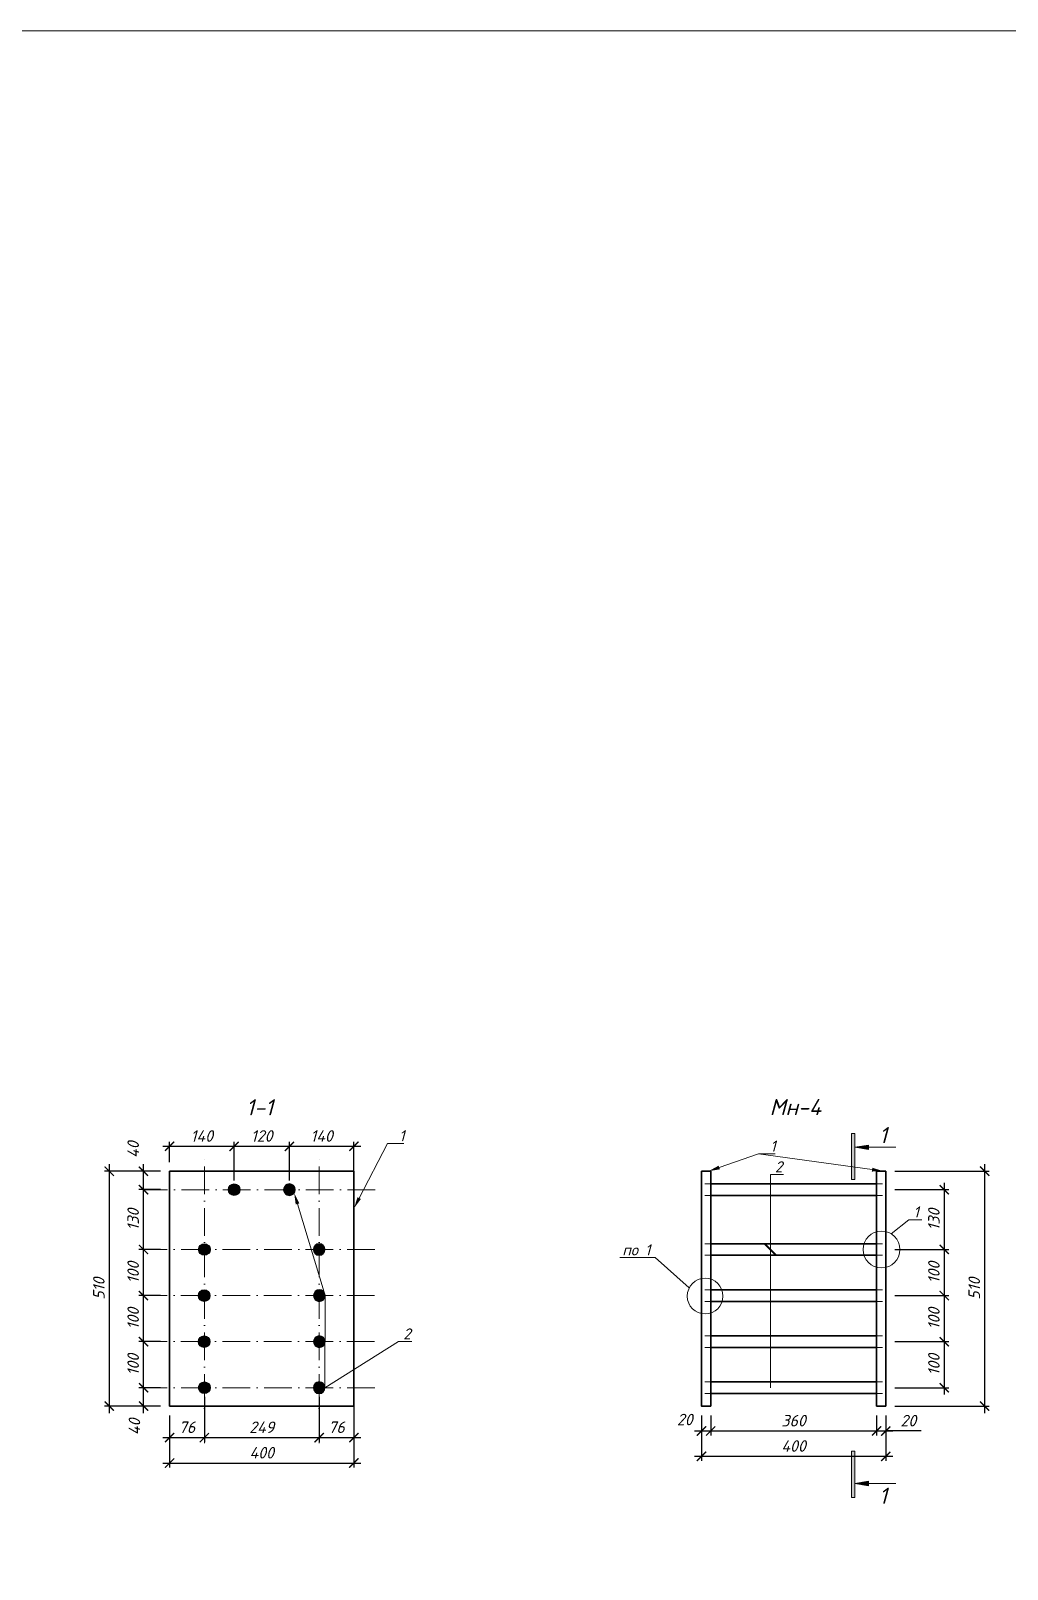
# Model space of a CAD drawing. Header units: millimetres. Extents: x 228418 to 313939, y -168000 to -150000.
# Drawn here: x 293479 to 295598, y -153340 to -150000 of the extents above; entities that cross this region are included whole.
import ezdxf
from ezdxf import colors
from ezdxf.entities.mleader import LeaderData, LeaderLine
from ezdxf.enums import TextEntityAlignment as Align
from ezdxf.math import Vec2, Vec3

# ---------------------------------------------------------------- set-up
doc = ezdxf.new("R2010")
doc.units = ezdxf.units.MM
doc.linetypes.add('ACAD_ISO10W100', pattern=[18, 12, -3, 0, -3])
doc.linetypes.add('DASHEDX2', pattern=[38.1, 25.4, -12.7])
doc.layers.get('0').update_dxf_attribs({"lineweight": 5})
doc.layers.get('Defpoints').update_dxf_attribs({"color": 1, "lineweight": 0})
for name, color, linetype, lineweight in [('#Арматура', 152, 'Continuous', 30), ('k_ Арм. Каркасы', 1, 'Continuous', 35), ('k_ Размеры', 7, 'Continuous', 15)]:
    doc.layers.add(name, color=color, linetype=linetype, lineweight=lineweight)
doc.styles.add('STEP PR', font='isocpeui.ttf')
doc.dimstyles.new('STEP PR', dxfattribs={"dimscale": 10, "dimtxt": 2.5, "dimasz": 2, "dimexe": 1, "dimexo": 2, "dimgap": 1, "dimtad": 1, "dimdec": 4, "dimlfac": -1, "dimtxsty": 'STEP PR', "dimblk": 'ARCHTICK', "dimcen": 2, "dimdle": 1.5, "dimclrt": 1, "dimadec": 0, "dimazin": 0, "dimtfac": 1, "dimtdec": 4, "dimtmove": 1, "dimatfit": 3, "dimldrblk": 'DOTSMALL', "dimfxl": 1, "dimtolj": 1, "dimtzin": 0, "dimarcsym": 0})

# ---------------------------------------------------------------- blocks, each defined once
blk = doc.blocks.new('_None')
blk = doc.blocks.new('_ArchTick')
at = {"color": 0, "linetype": 'ByBlock', "const_width": 0.15}
blk.add_lwpolyline([(-0.5, -0.5), (0.5, 0.5)], dxfattribs=at)
blk = doc.blocks.new('*D82')
at = {"color": 0, "lineweight": -2, "transparency": 16777216}
for p, q in [((294934.9, -153006.2), (294934.9, -153050.2)), ((294954.9, -153006.2), (294954.9, -153050.2)), ((294919.9, -153040.2), (294969.9, -153040.2))]:
    blk.add_line(p, q, dxfattribs=at)
at = {"layer": 'Defpoints', "color": 0, "transparency": 16777216}
for p in [(294934.9, -152986.2), (294954.9, -152986.2), (294954.9, -153040.2)]:
    blk.add_point(p, dxfattribs=at)
at = {"color": 0, "lineweight": -2, "transparency": 16777216, "xscale": 20, "yscale": 20, "zscale": 20, "rotation": 180}
blk.add_blockref('_ArchTick', (294934.9, -153040.2), dxfattribs=at)
at = {"color": 0, "lineweight": -2, "transparency": 16777216, "xscale": 20, "yscale": 20, "zscale": 20}
blk.add_blockref('_ArchTick', (294954.9, -153040.2), dxfattribs=at)
at = {"color": 1, "transparency": 16777216, "insert": (294898.8, -153015.3), "char_height": 25, "attachment_point": 5, "style": 'STEP PR'}
blk.add_mtext('\\A1;20', dxfattribs=at)
blk = doc.blocks.new('_DotSmall')
at = {"color": 0, "linetype": 'ByBlock', "const_width": 0.5}
blk.add_lwpolyline([(-0.0625, 0, 1), (0.0625, 0, 1)], format="xyb", close=True, dxfattribs=at)
blk = doc.blocks.new('*D83')
at = {"color": 0, "lineweight": -2, "transparency": 16777216}
for p, q in [((294954.9, -153006.2), (294954.9, -153050.2)), ((295314.9, -153006.2), (295314.9, -153050.2)), ((294939.9, -153040.2), (295329.9, -153040.2))]:
    blk.add_line(p, q, dxfattribs=at)
at = {"layer": 'Defpoints', "color": 0, "transparency": 16777216}
for p in [(294954.9, -152986.2), (295314.9, -152986.2), (295314.9, -153040.2)]:
    blk.add_point(p, dxfattribs=at)
at = {"color": 0, "lineweight": -2, "transparency": 16777216, "xscale": 20, "yscale": 20, "zscale": 20, "rotation": 180}
blk.add_blockref('_ArchTick', (294954.9, -153040.2), dxfattribs=at)
at = {"color": 0, "lineweight": -2, "transparency": 16777216, "xscale": 20, "yscale": 20, "zscale": 20}
blk.add_blockref('_ArchTick', (295314.9, -153040.2), dxfattribs=at)
at = {"color": 1, "transparency": 16777216, "insert": (295134.9, -153017.7), "char_height": 25, "attachment_point": 5, "style": 'STEP PR'}
blk.add_mtext('\\A1;360', dxfattribs=at)
blk = doc.blocks.new('*D84')
at = {"color": 0, "lineweight": -2, "transparency": 16777216}
for p, q in [((295314.9, -153006.2), (295314.9, -153050.2)), ((295334.9, -153006.2), (295334.9, -153050.2)), ((295299.9, -153040.2), (295349.9, -153040.2)), ((295411.4, -153040.2), (295334.9, -153040.2))]:
    blk.add_line(p, q, dxfattribs=at)
at = {"layer": 'Defpoints', "color": 0, "transparency": 16777216}
for p in [(295314.9, -152986.2), (295334.9, -152986.2), (295334.9, -153040.2)]:
    blk.add_point(p, dxfattribs=at)
at = {"color": 0, "lineweight": -2, "transparency": 16777216, "xscale": 20, "yscale": 20, "zscale": 20, "rotation": 180}
blk.add_blockref('_ArchTick', (295314.9, -153040.2), dxfattribs=at)
at = {"color": 0, "lineweight": -2, "transparency": 16777216, "xscale": 20, "yscale": 20, "zscale": 20}
blk.add_blockref('_ArchTick', (295334.9, -153040.2), dxfattribs=at)
at = {"color": 1, "transparency": 16777216, "insert": (295383.9, -153017.7), "char_height": 25, "attachment_point": 5, "style": 'STEP PR'}
blk.add_mtext('\\A1;20', dxfattribs=at)
blk = doc.blocks.new('*D85')
at = {"layer": 'Defpoints', "color": 0, "transparency": 16777216}
for p in [(295334.9, -152516.2), (295334.9, -152646.2), (295461.8, -152646.2)]:
    blk.add_point(p, dxfattribs=at)
at = {"layer": 'k_ Размеры', "color": 0, "lineweight": -2, "transparency": 16777216}
for p, q in [((295354.9, -152516.2), (295471.8, -152516.2)), ((295461.8, -152501.2), (295461.8, -152661.2)), ((295354.9, -152646.2), (295471.8, -152646.2))]:
    blk.add_line(p, q, dxfattribs=at)
at = {"layer": 'k_ Размеры', "color": 0, "lineweight": -2, "transparency": 16777216, "xscale": 20, "yscale": 20, "zscale": 20}
for p, rotation in [((295461.8, -152516.2), 90), ((295461.8, -152646.2), 270)]:
    blk.add_blockref('_ArchTick', p, dxfattribs=dict(at, rotation=rotation))
at = {"layer": 'k_ Размеры', "color": 1, "transparency": 16777216, "insert": (295439.3, -152581.2), "char_height": 25, "attachment_point": 5, "rotation": 90, "style": 'STEP PR'}
blk.add_mtext('\\A1;130', dxfattribs=at)
blk = doc.blocks.new('*D86')
at = {"layer": 'Defpoints', "color": 0, "transparency": 16777216}
for p in [(295334.9, -152646.2), (295334.9, -152746.2), (295461.8, -152746.2)]:
    blk.add_point(p, dxfattribs=at)
at = {"layer": 'k_ Размеры', "color": 0, "lineweight": -2, "transparency": 16777216}
for p, q in [((295354.9, -152646.2), (295471.8, -152646.2)), ((295461.8, -152631.2), (295461.8, -152761.2)), ((295354.9, -152746.2), (295471.8, -152746.2))]:
    blk.add_line(p, q, dxfattribs=at)
at = {"layer": 'k_ Размеры', "color": 0, "lineweight": -2, "transparency": 16777216, "xscale": 20, "yscale": 20, "zscale": 20}
for p, rotation in [((295461.8, -152646.2), 90), ((295461.8, -152746.2), 270)]:
    blk.add_blockref('_ArchTick', p, dxfattribs=dict(at, rotation=rotation))
at = {"layer": 'k_ Размеры', "color": 1, "transparency": 16777216, "insert": (295439.3, -152696.2), "char_height": 25, "attachment_point": 5, "rotation": 90, "style": 'STEP PR'}
blk.add_mtext('\\A1;100', dxfattribs=at)
blk = doc.blocks.new('*D87')
at = {"layer": 'Defpoints', "color": 0, "transparency": 16777216}
for p in [(295334.9, -152746.2), (295334.9, -152846.2), (295461.8, -152846.2)]:
    blk.add_point(p, dxfattribs=at)
at = {"layer": 'k_ Размеры', "color": 0, "lineweight": -2, "transparency": 16777216}
for p, q in [((295354.9, -152746.2), (295471.8, -152746.2)), ((295461.8, -152731.2), (295461.8, -152861.2)), ((295354.9, -152846.2), (295471.8, -152846.2))]:
    blk.add_line(p, q, dxfattribs=at)
at = {"layer": 'k_ Размеры', "color": 0, "lineweight": -2, "transparency": 16777216, "xscale": 20, "yscale": 20, "zscale": 20}
for p, rotation in [((295461.8, -152746.2), 90), ((295461.8, -152846.2), 270)]:
    blk.add_blockref('_ArchTick', p, dxfattribs=dict(at, rotation=rotation))
at = {"layer": 'k_ Размеры', "color": 1, "transparency": 16777216, "insert": (295439.3, -152796.2), "char_height": 25, "attachment_point": 5, "rotation": 90, "style": 'STEP PR'}
blk.add_mtext('\\A1;100', dxfattribs=at)
blk = doc.blocks.new('*D88')
at = {"layer": 'Defpoints', "color": 0, "transparency": 16777216}
for p in [(295334.9, -152846.2), (295334.9, -152946.2), (295461.8, -152946.2)]:
    blk.add_point(p, dxfattribs=at)
at = {"layer": 'k_ Размеры', "color": 0, "lineweight": -2, "transparency": 16777216}
for p, q in [((295354.9, -152846.2), (295471.8, -152846.2)), ((295461.8, -152831.2), (295461.8, -152961.2)), ((295354.9, -152946.2), (295471.8, -152946.2))]:
    blk.add_line(p, q, dxfattribs=at)
at = {"layer": 'k_ Размеры', "color": 0, "lineweight": -2, "transparency": 16777216, "xscale": 20, "yscale": 20, "zscale": 20}
for p, rotation in [((295461.8, -152846.2), 90), ((295461.8, -152946.2), 270)]:
    blk.add_blockref('_ArchTick', p, dxfattribs=dict(at, rotation=rotation))
at = {"layer": 'k_ Размеры', "color": 1, "transparency": 16777216, "insert": (295439.3, -152896.2), "char_height": 25, "attachment_point": 5, "rotation": 90, "style": 'STEP PR'}
blk.add_mtext('\\A1;100', dxfattribs=at)
blk = doc.blocks.new('*D89')
at = {"color": 0, "lineweight": -2, "transparency": 16777216}
for p, q in [((294934.9, -153006.2), (294934.9, -153105.2)), ((295334.9, -153006.2), (295334.9, -153105.2)), ((294919.9, -153095.2), (295349.9, -153095.2))]:
    blk.add_line(p, q, dxfattribs=at)
at = {"layer": 'Defpoints', "color": 0, "transparency": 16777216}
for p in [(294934.9, -152986.2), (295334.9, -152986.2), (295334.9, -153095.2)]:
    blk.add_point(p, dxfattribs=at)
at = {"color": 0, "lineweight": -2, "transparency": 16777216, "xscale": 20, "yscale": 20, "zscale": 20, "rotation": 180}
blk.add_blockref('_ArchTick', (294934.9, -153095.2), dxfattribs=at)
at = {"color": 0, "lineweight": -2, "transparency": 16777216, "xscale": 20, "yscale": 20, "zscale": 20}
blk.add_blockref('_ArchTick', (295334.9, -153095.2), dxfattribs=at)
at = {"color": 1, "transparency": 16777216, "insert": (295134.9, -153072.7), "char_height": 25, "attachment_point": 5, "style": 'STEP PR'}
blk.add_mtext('\\A1;400', dxfattribs=at)
blk = doc.blocks.new('*U109')
at = {"linetype": 'ByBlock', "ltscale": 100}
h = blk.add_hatch(color=256, dxfattribs=at)
h.dxf.hatch_style = 1
h.paths.add_polyline_path([(35, 1000), (-35, 1000), (-35, 0), (35, 0)])
h = blk.add_hatch(color=256, dxfattribs=at)
h.dxf.hatch_style = 1
h.paths.add_polyline_path([(335, 750), (335, 700), (335, 650), (35, 700)])
for p, q in [((-35, 1000), (35, 1000)), ((-35, 0), (-35, 1000)), ((35, 1000), (35, 0)), ((35, 700), (335, 750)), ((35, 700), (335, 650)), ((335, 750), (335, 700)), ((335, 650), (335, 700)), ((35, 0), (-35, 0))]:
    blk.add_line(p, q, dxfattribs=at)
at = {"linetype": 'ByBlock', "ltscale": 100, "extrusion": (0, 1, 0), "elevation": 700}
blk.add_lwpolyline([(-925, 0), (-335, 0)], dxfattribs=at)
at = {"ltscale": 100, "style": 'STEP PR'}
blk.add_attdef('Nv', text='', height=350, dxfattribs=at).set_placement((781, 790), align=Align.RIGHT)
blk = doc.blocks.new('*U110')
at = {"linetype": 'ByBlock', "ltscale": 100}
h = blk.add_hatch(color=256, dxfattribs=at)
h.dxf.hatch_style = 1
h.paths.add_polyline_path([(35, 0), (-35, 0), (-35, -1000), (35, -1000)])
h = blk.add_hatch(color=256, dxfattribs=at)
h.dxf.hatch_style = 1
h.paths.add_polyline_path([(335, -750), (335, -700), (335, -650), (35, -700)])
for p, q in [((35, 0), (-35, 0)), ((-35, 0), (-35, -1000)), ((35, -1000), (35, 0)), ((35, -700), (335, -650)), ((335, -650), (335, -700)), ((-35, -1000), (35, -1000)), ((35, -700), (335, -750)), ((335, -750), (335, -700))]:
    blk.add_line(p, q, dxfattribs=at)
at = {"linetype": 'ByBlock', "ltscale": 100, "extrusion": (0, -1, 0), "elevation": 700}
blk.add_lwpolyline([(925, 0), (335, 0)], dxfattribs=at)
at = {"ltscale": 100, "style": 'STEP PR'}
blk.add_attdef('Nv', text='', height=350, dxfattribs=at).set_placement((781, -1140), align=Align.RIGHT)
blk = doc.blocks.new('*U92')
h = blk.add_hatch(color=250)
edge = h.paths.add_edge_path()
edge.add_arc((0, 12.5), 12.5, 0, 360)
blk.add_circle((0, 12.5), 12.5)
blk = doc.blocks.new('*D93')
at = {"layer": 'Defpoints', "color": 0, "transparency": 16777216}
for p in [(293856.1, -152946.2), (293780.6, -152986.2), (293856.1, -153054.6)]:
    blk.add_point(p, dxfattribs=at)
at = {"layer": 'k_ Размеры', "color": 0, "lineweight": -2, "transparency": 16777216}
for p, q in [((293856.1, -152966.2), (293856.1, -153064.6)), ((293780.6, -153006.2), (293780.6, -153064.6)), ((293765.6, -153054.6), (293871.1, -153054.6))]:
    blk.add_line(p, q, dxfattribs=at)
at = {"layer": 'k_ Размеры', "color": 0, "lineweight": -2, "transparency": 16777216, "xscale": 20, "yscale": 20, "zscale": 20, "rotation": 180}
blk.add_blockref('_ArchTick', (293780.6, -153054.6), dxfattribs=at)
at = {"layer": 'k_ Размеры', "color": 0, "lineweight": -2, "transparency": 16777216, "xscale": 20, "yscale": 20, "zscale": 20}
blk.add_blockref('_ArchTick', (293856.1, -153054.6), dxfattribs=at)
at = {"layer": 'k_ Размеры', "color": 1, "transparency": 16777216, "insert": (293818.4, -153032), "char_height": 25, "attachment_point": 5, "style": 'STEP PR'}
blk.add_mtext('\\A1;76', dxfattribs=at)
blk = doc.blocks.new('*D94')
at = {"layer": 'Defpoints', "color": 0, "transparency": 16777216}
for p in [(293856.1, -152946.2), (294105.1, -152946.2), (294105.1, -153054.6)]:
    blk.add_point(p, dxfattribs=at)
at = {"layer": 'k_ Размеры', "color": 0, "lineweight": -2, "transparency": 16777216}
for p, q in [((293856.1, -152966.2), (293856.1, -153064.6)), ((294105.1, -152966.2), (294105.1, -153064.6)), ((293841.1, -153054.6), (294120.1, -153054.6))]:
    blk.add_line(p, q, dxfattribs=at)
at = {"layer": 'k_ Размеры', "color": 0, "lineweight": -2, "transparency": 16777216, "xscale": 20, "yscale": 20, "zscale": 20, "rotation": 180}
blk.add_blockref('_ArchTick', (293856.1, -153054.6), dxfattribs=at)
at = {"layer": 'k_ Размеры', "color": 0, "lineweight": -2, "transparency": 16777216, "xscale": 20, "yscale": 20, "zscale": 20}
blk.add_blockref('_ArchTick', (294105.1, -153054.6), dxfattribs=at)
at = {"layer": 'k_ Размеры', "color": 1, "transparency": 16777216, "insert": (293980.6, -153032.1), "char_height": 25, "attachment_point": 5, "style": 'STEP PR'}
blk.add_mtext('\\A1;249', dxfattribs=at)
blk = doc.blocks.new('*D95')
at = {"layer": 'Defpoints', "color": 0, "transparency": 16777216}
for p in [(294105.1, -152946.2), (294180.6, -152946.2), (294180.6, -153054.6)]:
    blk.add_point(p, dxfattribs=at)
at = {"layer": 'k_ Размеры', "color": 0, "lineweight": -2, "transparency": 16777216}
for p, q in [((294105.1, -152966.2), (294105.1, -153064.6)), ((294180.6, -152966.2), (294180.6, -153064.6)), ((294090.1, -153054.6), (294195.6, -153054.6))]:
    blk.add_line(p, q, dxfattribs=at)
at = {"layer": 'k_ Размеры', "color": 0, "lineweight": -2, "transparency": 16777216, "xscale": 20, "yscale": 20, "zscale": 20, "rotation": 180}
blk.add_blockref('_ArchTick', (294105.1, -153054.6), dxfattribs=at)
at = {"layer": 'k_ Размеры', "color": 0, "lineweight": -2, "transparency": 16777216, "xscale": 20, "yscale": 20, "zscale": 20}
blk.add_blockref('_ArchTick', (294180.6, -153054.6), dxfattribs=at)
at = {"layer": 'k_ Размеры', "color": 1, "transparency": 16777216, "insert": (294142.9, -153032), "char_height": 25, "attachment_point": 5, "style": 'STEP PR'}
blk.add_mtext('\\A1;76', dxfattribs=at)
blk = doc.blocks.new('*D96')
at = {"layer": 'Defpoints', "color": 0, "transparency": 16777216}
for p in [(293920.6, -152422.1), (293780.6, -152476.2), (293920.6, -152516.2)]:
    blk.add_point(p, dxfattribs=at)
at = {"layer": 'k_ Размеры', "color": 0, "lineweight": -2, "transparency": 16777216}
for p, q in [((293780.6, -152456.2), (293780.6, -152412.1)), ((293920.6, -152496.2), (293920.6, -152412.1)), ((293765.6, -152422.1), (293935.6, -152422.1))]:
    blk.add_line(p, q, dxfattribs=at)
at = {"layer": 'k_ Размеры', "color": 0, "lineweight": -2, "transparency": 16777216, "xscale": 20, "yscale": 20, "zscale": 20, "rotation": 180}
blk.add_blockref('_ArchTick', (293780.6, -152422.1), dxfattribs=at)
at = {"layer": 'k_ Размеры', "color": 0, "lineweight": -2, "transparency": 16777216, "xscale": 20, "yscale": 20, "zscale": 20}
blk.add_blockref('_ArchTick', (293920.6, -152422.1), dxfattribs=at)
at = {"layer": 'k_ Размеры', "color": 1, "transparency": 16777216, "insert": (293850.6, -152399.6), "char_height": 25, "attachment_point": 5, "style": 'STEP PR'}
blk.add_mtext('\\A1;140', dxfattribs=at)
blk = doc.blocks.new('*D97')
at = {"layer": 'Defpoints', "color": 0, "transparency": 16777216}
for p in [(294040.6, -152422.1), (293920.6, -152516.2), (294040.6, -152516.2)]:
    blk.add_point(p, dxfattribs=at)
at = {"layer": 'k_ Размеры', "color": 0, "lineweight": -2, "transparency": 16777216}
for p, q in [((293920.6, -152496.2), (293920.6, -152412.1)), ((294040.6, -152496.2), (294040.6, -152412.1)), ((293905.6, -152422.1), (294055.6, -152422.1))]:
    blk.add_line(p, q, dxfattribs=at)
at = {"layer": 'k_ Размеры', "color": 0, "lineweight": -2, "transparency": 16777216, "xscale": 20, "yscale": 20, "zscale": 20, "rotation": 180}
blk.add_blockref('_ArchTick', (293920.6, -152422.1), dxfattribs=at)
at = {"layer": 'k_ Размеры', "color": 0, "lineweight": -2, "transparency": 16777216, "xscale": 20, "yscale": 20, "zscale": 20}
blk.add_blockref('_ArchTick', (294040.6, -152422.1), dxfattribs=at)
at = {"layer": 'k_ Размеры', "color": 1, "transparency": 16777216, "insert": (293980.6, -152399.6), "char_height": 25, "attachment_point": 5, "style": 'STEP PR'}
blk.add_mtext('\\A1;120', dxfattribs=at)
blk = doc.blocks.new('*D98')
at = {"layer": 'Defpoints', "color": 0, "transparency": 16777216}
for p in [(294180.6, -152422.1), (294040.6, -152516.2), (294180.6, -152516.2)]:
    blk.add_point(p, dxfattribs=at)
at = {"layer": 'k_ Размеры', "color": 0, "lineweight": -2, "transparency": 16777216}
for p, q in [((294040.6, -152496.2), (294040.6, -152412.1)), ((294180.6, -152496.2), (294180.6, -152412.1)), ((294025.6, -152422.1), (294195.6, -152422.1))]:
    blk.add_line(p, q, dxfattribs=at)
at = {"layer": 'k_ Размеры', "color": 0, "lineweight": -2, "transparency": 16777216, "xscale": 20, "yscale": 20, "zscale": 20, "rotation": 180}
blk.add_blockref('_ArchTick', (294040.6, -152422.1), dxfattribs=at)
at = {"layer": 'k_ Размеры', "color": 0, "lineweight": -2, "transparency": 16777216, "xscale": 20, "yscale": 20, "zscale": 20}
blk.add_blockref('_ArchTick', (294180.6, -152422.1), dxfattribs=at)
at = {"layer": 'k_ Размеры', "color": 1, "transparency": 16777216, "insert": (294110.6, -152399.6), "char_height": 25, "attachment_point": 5, "style": 'STEP PR'}
blk.add_mtext('\\A1;140', dxfattribs=at)
blk = doc.blocks.new('*D99')
at = {"layer": 'Defpoints', "color": 0, "transparency": 16777216}
for p in [(293724, -152946.2), (293780.6, -152946.2), (293780.6, -152986.2)]:
    blk.add_point(p, dxfattribs=at)
at = {"layer": 'k_ Размеры', "color": 0, "lineweight": -2, "transparency": 16777216}
for p, q in [((293760.6, -152946.2), (293714, -152946.2)), ((293724, -153001.2), (293724, -152931.2)), ((293760.6, -152986.2), (293714, -152986.2))]:
    blk.add_line(p, q, dxfattribs=at)
at = {"layer": 'k_ Размеры', "color": 0, "lineweight": -2, "transparency": 16777216, "xscale": 20, "yscale": 20, "zscale": 20}
for p, rotation in [((293724, -152946.2), 90), ((293724, -152986.2), 270)]:
    blk.add_blockref('_ArchTick', p, dxfattribs=dict(at, rotation=rotation))
at = {"layer": 'k_ Размеры', "color": 1, "transparency": 16777216, "insert": (293704.3, -153031.2), "char_height": 25, "attachment_point": 5, "rotation": 90, "style": 'STEP PR'}
blk.add_mtext('\\A1;40', dxfattribs=at)
blk = doc.blocks.new('*D100')
at = {"layer": 'Defpoints', "color": 0, "transparency": 16777216}
for p in [(293724, -152846.2), (293780.6, -152846.2), (293780.6, -152946.2)]:
    blk.add_point(p, dxfattribs=at)
at = {"layer": 'k_ Размеры', "color": 0, "lineweight": -2, "transparency": 16777216}
for p, q in [((293760.6, -152846.2), (293714, -152846.2)), ((293724, -152961.2), (293724, -152831.2)), ((293760.6, -152946.2), (293714, -152946.2))]:
    blk.add_line(p, q, dxfattribs=at)
at = {"layer": 'k_ Размеры', "color": 0, "lineweight": -2, "transparency": 16777216, "xscale": 20, "yscale": 20, "zscale": 20}
for p, rotation in [((293724, -152846.2), 90), ((293724, -152946.2), 270)]:
    blk.add_blockref('_ArchTick', p, dxfattribs=dict(at, rotation=rotation))
at = {"layer": 'k_ Размеры', "color": 1, "transparency": 16777216, "insert": (293701.5, -152896.2), "char_height": 25, "attachment_point": 5, "rotation": 90, "style": 'STEP PR'}
blk.add_mtext('\\A1;100', dxfattribs=at)
blk = doc.blocks.new('*D101')
at = {"layer": 'Defpoints', "color": 0, "transparency": 16777216}
for p in [(293724, -152746.2), (293780.6, -152746.2), (293780.6, -152846.2)]:
    blk.add_point(p, dxfattribs=at)
at = {"layer": 'k_ Размеры', "color": 0, "lineweight": -2, "transparency": 16777216}
for p, q in [((293760.6, -152746.2), (293714, -152746.2)), ((293724, -152861.2), (293724, -152731.2)), ((293760.6, -152846.2), (293714, -152846.2))]:
    blk.add_line(p, q, dxfattribs=at)
at = {"layer": 'k_ Размеры', "color": 0, "lineweight": -2, "transparency": 16777216, "xscale": 20, "yscale": 20, "zscale": 20}
for p, rotation in [((293724, -152746.2), 90), ((293724, -152846.2), 270)]:
    blk.add_blockref('_ArchTick', p, dxfattribs=dict(at, rotation=rotation))
at = {"layer": 'k_ Размеры', "color": 1, "transparency": 16777216, "insert": (293701.5, -152796.2), "char_height": 25, "attachment_point": 5, "rotation": 90, "style": 'STEP PR'}
blk.add_mtext('\\A1;100', dxfattribs=at)
blk = doc.blocks.new('*D102')
at = {"layer": 'Defpoints', "color": 0, "transparency": 16777216}
for p in [(293724, -152646.2), (293780.6, -152646.2), (293780.6, -152746.2)]:
    blk.add_point(p, dxfattribs=at)
at = {"layer": 'k_ Размеры', "color": 0, "lineweight": -2, "transparency": 16777216}
for p, q in [((293760.6, -152646.2), (293714, -152646.2)), ((293724, -152761.2), (293724, -152631.2)), ((293760.6, -152746.2), (293714, -152746.2))]:
    blk.add_line(p, q, dxfattribs=at)
at = {"layer": 'k_ Размеры', "color": 0, "lineweight": -2, "transparency": 16777216, "xscale": 20, "yscale": 20, "zscale": 20}
for p, rotation in [((293724, -152646.2), 90), ((293724, -152746.2), 270)]:
    blk.add_blockref('_ArchTick', p, dxfattribs=dict(at, rotation=rotation))
at = {"layer": 'k_ Размеры', "color": 1, "transparency": 16777216, "insert": (293701.5, -152696.2), "char_height": 25, "attachment_point": 5, "rotation": 90, "style": 'STEP PR'}
blk.add_mtext('\\A1;100', dxfattribs=at)
blk = doc.blocks.new('*D103')
at = {"layer": 'Defpoints', "color": 0, "transparency": 16777216}
for p in [(293724, -152516.2), (293780.6, -152516.2), (293780.6, -152646.2)]:
    blk.add_point(p, dxfattribs=at)
at = {"layer": 'k_ Размеры', "color": 0, "lineweight": -2, "transparency": 16777216}
for p, q in [((293760.6, -152516.2), (293714, -152516.2)), ((293724, -152661.2), (293724, -152501.2)), ((293760.6, -152646.2), (293714, -152646.2))]:
    blk.add_line(p, q, dxfattribs=at)
at = {"layer": 'k_ Размеры', "color": 0, "lineweight": -2, "transparency": 16777216, "xscale": 20, "yscale": 20, "zscale": 20}
for p, rotation in [((293724, -152516.2), 90), ((293724, -152646.2), 270)]:
    blk.add_blockref('_ArchTick', p, dxfattribs=dict(at, rotation=rotation))
at = {"layer": 'k_ Размеры', "color": 1, "transparency": 16777216, "insert": (293701.5, -152581.2), "char_height": 25, "attachment_point": 5, "rotation": 90, "style": 'STEP PR'}
blk.add_mtext('\\A1;130', dxfattribs=at)
blk = doc.blocks.new('*D104')
at = {"layer": 'Defpoints', "color": 0, "transparency": 16777216}
for p in [(293724, -152476.2), (293780.6, -152476.2), (293780.6, -152516.2)]:
    blk.add_point(p, dxfattribs=at)
at = {"layer": 'k_ Размеры', "color": 0, "lineweight": -2, "transparency": 16777216}
for p, q in [((293760.6, -152476.2), (293714, -152476.2)), ((293724, -152531.2), (293724, -152461.2)), ((293760.6, -152516.2), (293714, -152516.2))]:
    blk.add_line(p, q, dxfattribs=at)
at = {"layer": 'k_ Размеры', "color": 0, "lineweight": -2, "transparency": 16777216, "xscale": 20, "yscale": 20, "zscale": 20}
for p, rotation in [((293724, -152476.2), 90), ((293724, -152516.2), 270)]:
    blk.add_blockref('_ArchTick', p, dxfattribs=dict(at, rotation=rotation))
at = {"layer": 'k_ Размеры', "color": 1, "transparency": 16777216, "insert": (293701.6, -152429.3), "char_height": 25, "attachment_point": 5, "rotation": 90, "style": 'STEP PR'}
blk.add_mtext('\\A1;40', dxfattribs=at)
blk = doc.blocks.new('*D105')
at = {"layer": 'Defpoints', "color": 0, "transparency": 16777216}
for p in [(293780.6, -152986.2), (294180.6, -152986.2), (294180.6, -153109.8)]:
    blk.add_point(p, dxfattribs=at)
at = {"layer": 'k_ Размеры', "color": 0, "lineweight": -2, "transparency": 16777216}
for p, q in [((293780.6, -153006.2), (293780.6, -153119.8)), ((294180.6, -153006.2), (294180.6, -153119.8)), ((293765.6, -153109.8), (294195.6, -153109.8))]:
    blk.add_line(p, q, dxfattribs=at)
at = {"layer": 'k_ Размеры', "color": 0, "lineweight": -2, "transparency": 16777216, "xscale": 20, "yscale": 20, "zscale": 20, "rotation": 180}
blk.add_blockref('_ArchTick', (293780.6, -153109.8), dxfattribs=at)
at = {"layer": 'k_ Размеры', "color": 0, "lineweight": -2, "transparency": 16777216, "xscale": 20, "yscale": 20, "zscale": 20}
blk.add_blockref('_ArchTick', (294180.6, -153109.8), dxfattribs=at)
at = {"layer": 'k_ Размеры', "color": 1, "transparency": 16777216, "insert": (293980.6, -153087.3), "char_height": 25, "attachment_point": 5, "style": 'STEP PR'}
blk.add_mtext('\\A1;400', dxfattribs=at)
blk = doc.blocks.new('*D106')
at = {"layer": 'Defpoints', "color": 0, "transparency": 16777216}
for p in [(293780.6, -152476.2), (293649.6, -152986.2), (293780.6, -152986.2)]:
    blk.add_point(p, dxfattribs=at)
at = {"layer": 'k_ Размеры', "color": 0, "lineweight": -2, "transparency": 16777216}
for p, q in [((293760.6, -152476.2), (293639.6, -152476.2)), ((293649.6, -152461.2), (293649.6, -153001.2)), ((293760.6, -152986.2), (293639.6, -152986.2))]:
    blk.add_line(p, q, dxfattribs=at)
at = {"layer": 'k_ Размеры', "color": 0, "lineweight": -2, "transparency": 16777216, "xscale": 20, "yscale": 20, "zscale": 20}
for p, rotation in [((293649.6, -152476.2), 90), ((293649.6, -152986.2), 270)]:
    blk.add_blockref('_ArchTick', p, dxfattribs=dict(at, rotation=rotation))
at = {"layer": 'k_ Размеры', "color": 1, "transparency": 16777216, "insert": (293627.1, -152731.2), "char_height": 25, "attachment_point": 5, "rotation": 90, "style": 'STEP PR'}
blk.add_mtext('\\A1;510', dxfattribs=at)
blk = doc.blocks.new('*D107')
at = {"layer": 'Defpoints', "color": 0, "transparency": 16777216}
for p in [(295334.9, -152476.2), (295334.9, -152986.2), (295549.4, -152986.2)]:
    blk.add_point(p, dxfattribs=at)
at = {"layer": 'k_ Размеры', "color": 0, "lineweight": -2, "transparency": 16777216}
for p, q in [((295354.9, -152476.2), (295559.4, -152476.2)), ((295549.4, -152461.2), (295549.4, -153001.2)), ((295354.9, -152986.2), (295559.4, -152986.2))]:
    blk.add_line(p, q, dxfattribs=at)
at = {"layer": 'k_ Размеры', "color": 0, "lineweight": -2, "transparency": 16777216, "xscale": 20, "yscale": 20, "zscale": 20}
for p, rotation in [((295549.4, -152476.2), 90), ((295549.4, -152986.2), 270)]:
    blk.add_blockref('_ArchTick', p, dxfattribs=dict(at, rotation=rotation))
at = {"layer": 'k_ Размеры', "color": 1, "transparency": 16777216, "insert": (295526.9, -152731.2), "char_height": 25, "attachment_point": 5, "rotation": 90, "style": 'STEP PR'}
blk.add_mtext('\\A1;510', dxfattribs=at)

msp = doc.modelspace()

# ---------------------------------------------------------------- linework, layer by layer
msp.add_lwpolyline([(287939.14091, -168000), (313939.14091, -168000), (313939.14091, -150000), (287939.14091, -150000)], close=True)
at = {"linetype": 'ACAD_ISO10W100', "ltscale": 5}
for points in [[(293856.11939, -153066.63149), (293856.11939, -152450.7141)], [(294105.11939, -153066.63149), (294105.11939, -152444.97706)], [(294226.65217, -152516.22498), (293725.62156, -152516.22498)], [(294225.99396, -152646.22473), (293725.62156, -152646.22473)], [(294225.56791, -152746.22473), (293725.19552, -152746.22473)], [(294225.56791, -152846.22473), (293725.19552, -152846.22473)], [(294225.99396, -152946.22473), (293725.62156, -152946.22473)]]:
    msp.add_lwpolyline(points, dxfattribs=at)
at = {"linetype": 'DASHEDX2', "ltscale": 0.5}
for points in [[(294954.93856, -152503.72498), (294934.93856, -152503.72498)], [(295314.93856, -152503.72498), (295334.93856, -152503.72498)], [(294954.93856, -152528.72498), (294934.93856, -152528.72498)], [(295314.93856, -152528.72498), (295334.93856, -152528.72498)], [(294954.93856, -152633.72473), (294934.93856, -152633.72473)], [(295314.93856, -152633.72473), (295334.93856, -152633.72473)], [(294954.93856, -152658.72473), (294934.93856, -152658.72473)], [(295314.93856, -152658.72473), (295334.93856, -152658.72473)], [(294954.93856, -152733.72473), (294934.93856, -152733.72473)], [(295314.93856, -152733.72473), (295334.93856, -152733.72473)], [(294954.93856, -152758.72473), (294934.93856, -152758.72473)], [(295314.93856, -152758.72473), (295334.93856, -152758.72473)], [(294954.93856, -152833.72473), (294934.93856, -152833.72473)], [(295314.93856, -152833.72473), (295334.93856, -152833.72473)], [(294954.93856, -152858.72473), (294934.93856, -152858.72473)], [(295314.93856, -152858.72473), (295334.93856, -152858.72473)], [(294954.93856, -152933.72473), (294934.93856, -152933.72473)], [(295314.93856, -152933.72473), (295334.93856, -152933.72473)], [(294954.93856, -152958.72473), (294934.93856, -152958.72473)], [(295314.93856, -152958.72473), (295334.93856, -152958.72473)]]:
    msp.add_lwpolyline(points, dxfattribs=at)
at = {"layer": 'k_ Арм. Каркасы'}
for points in [[(293780.61939, -152476.22473), (294180.61939, -152476.22473), (294180.61939, -152986.22473), (293780.61939, -152986.22473)], [(294934.93856, -152476.22473), (294934.93856, -152986.22473), (294954.93856, -152986.22473), (294954.93856, -152476.22473), (294934.93856, -152476.22473)], [(295314.93856, -152476.22473), (295314.93856, -152986.22473), (295334.93856, -152986.22473), (295334.93856, -152476.22473), (295314.93856, -152476.22473)]]:
    msp.add_lwpolyline(points, close=True, dxfattribs=at)
for points in [[(294954.93856, -152503.72498), (295314.93856, -152503.72498)], [(294954.93856, -152528.72498), (295314.93856, -152528.72498)], [(294954.93856, -152633.72473), (295314.93856, -152633.72473)], [(294954.93856, -152658.72473), (295314.93856, -152658.72473)], [(294954.93856, -152733.72473), (295314.93856, -152733.72473)], [(294954.93856, -152758.72473), (295314.93856, -152758.72473)], [(294954.93856, -152833.72473), (295314.93856, -152833.72473)], [(294954.93856, -152858.72473), (295314.93856, -152858.72473)], [(294954.93856, -152933.72473), (295314.93856, -152933.72473)], [(294954.93856, -152958.72473), (295314.93856, -152958.72473)]]:
    msp.add_lwpolyline(points, dxfattribs=at)
at = {"layer": 'k_ Размеры'}
for centre, radius in [((295325.61645, -152646.22473), 40.06192), ((294942.86177, -152747.301), 38.72814)]:
    msp.add_circle(centre, radius, dxfattribs=at)

# ---------------------------------------------------------------- block references
at = {"layer": '#Арматура'}
for p in [(293920.61501, -152528.72498), (293856.11939, -152658.72473), (293855.69335, -152758.72473), (293855.69335, -152858.72473), (293856.11939, -152958.72473)]:
    msp.add_blockref('*U92', p, dxfattribs=at)
at = {"layer": '#Арматура', "xscale": -1}
for p in [(294040.62377, -152528.72498), (294105.11939, -152658.72473), (294105.54543, -152758.72473), (294105.54543, -152858.72473), (294105.11939, -152958.72473)]:
    msp.add_blockref('*U92', p, dxfattribs=at)
ref = msp.add_blockref('*U109', (295264.07215, -152494.2662), dxfattribs=dict(xscale=0.1, yscale=0.1, zscale=0.1))
ref.add_attrib('Nv', '1', dxfattribs={"ltscale": 100, "height": 35, "style": 'STEP PR'}).set_placement((295337.73425, -152415.26486), align=Align.RIGHT)
ref = msp.add_blockref('*U110', (295264.07215, -153084.26362), dxfattribs=dict(xscale=0.1, yscale=0.1, zscale=0.1))
ref.add_attrib('Nv', '1', dxfattribs={"ltscale": 100, "height": 35, "style": 'STEP PR'}).set_placement((295337.73425, -153198.26495), align=Align.RIGHT)

# ---------------------------------------------------------------- texts
at = {"layer": 'k_ Размеры', "char_height": 35, "attachment_point": 5, "style": 'STEP PR'}
for s, insert in [('\\A1;1-1', (293975.87446, -152337.39311)), ('{\\fISOCPEUR|b1|i1|c204|p34;Мн-4}', (295138.62497, -152336.92039))]:
    msp.add_mtext(s, dxfattribs=dict(at, insert=insert))

# ---------------------------------------------------------------- dimensions: what is measured, and where the dimension line sits
for base, p1, p2, picture, middle in [((294954.93856, -153040.22123), (294934.93856, -152986.22473), (294954.93856, -152986.22473), '*D82', (294898.8292, -153037.7692)), ((295334.93856, -153040.22123), (295314.93856, -152986.22473), (295334.93856, -152986.22473), '*D84', (295383.93528, -153021.57981))]:
    dim = msp.add_linear_dim(base=base, p1=p1, p2=p2, dimstyle='STEP PR')
    dim.commit()
    dim.dimension.update_dxf_attribs({"geometry": picture, "text_midpoint": middle, "dimtype": 160})
for base, p1, p2, picture, middle in [((295334.93856, -153095.1779), (294934.93856, -152986.22473), (295334.93856, -152986.22473), '*D89', (295134.93856, -153072.6779)), ((295314.93856, -153040.22123), (294954.93856, -152986.22473), (295314.93856, -152986.22473), '*D83', (295134.93856, -153017.72123))]:
    dim = msp.add_linear_dim(base=base, p1=p1, p2=p2, dimstyle='STEP PR')
    dim.commit()
    dim.dimension.update_dxf_attribs({"geometry": picture, "text_midpoint": middle})
at = {"layer": 'k_ Размеры'}
for base, p1, p2, picture, middle in [((293920.61501, -152422.05672), (293780.61939, -152476.22473), (293920.61501, -152516.22498), '*D96', (293850.6172, -152399.55672)), ((294040.62377, -152422.05672), (293920.61501, -152516.22498), (294040.62377, -152516.22498), '*D97', (293980.61939, -152399.55672)), ((294180.61939, -152422.05672), (294040.62377, -152516.22498), (294180.61939, -152516.22498), '*D98', (294110.62158, -152399.55672)), ((294105.11939, -153054.62748), (293856.11939, -152946.22473), (294105.11939, -152946.22473), '*D94', (293980.61939, -153032.12748))]:
    dim = msp.add_linear_dim(base=base, p1=p1, p2=p2, dimstyle='STEP PR', override={"dimrnd": 1}, dxfattribs=at)
    dim.commit()
    dim.dimension.update_dxf_attribs({"geometry": picture, "text_midpoint": middle})
for base, p1, p2, picture, middle in [((293724.042952, -152476.224727), (293780.61939, -152516.224981), (293780.61939, -152476.224727), '*D104', (293724.082875, -152429.276651)), ((295461.80417, -152946.22473), (295334.93856, -152846.22473), (295334.93856, -152946.22473), '*D88', (295461.80417, -152896.22473)), ((293724.04295, -152946.22473), (293780.61939, -152986.22473), (293780.61939, -152946.22473), '*D99', (293726.83212, -153031.24848))]:
    dim = msp.add_linear_dim(base=base, p1=p1, p2=p2, angle=90, dimstyle='STEP PR', override={"dimrnd": 1}, dxfattribs=at)
    dim.commit()
    dim.dimension.update_dxf_attribs({"geometry": picture, "text_midpoint": middle, "dimtype": 160})
for base, p1, p2, picture, middle in [((293649.58398, -152986.22473), (293780.61939, -152476.22473), (293780.61939, -152986.22473), '*D106', (293627.08398, -152731.22473)), ((295549.44987, -152986.22473), (295334.93856, -152476.22473), (295334.93856, -152986.22473), '*D107', (295526.94987, -152731.22473))]:
    dim = msp.add_linear_dim(base=base, p1=p1, p2=p2, angle=90, dimstyle='STEP PR', dxfattribs=at)
    dim.commit()
    dim.dimension.update_dxf_attribs({"geometry": picture, "text_midpoint": middle})
for base, p1, p2, picture, middle in [((293724.042952, -152516.224981), (293780.61939, -152646.224727), (293780.61939, -152516.224981), '*D103', (293701.542952, -152581.224854)), ((295461.804168, -152646.224727), (295334.93856, -152516.224981), (295334.93856, -152646.224727), '*D85', (295439.304168, -152581.224854)), ((293724.04295, -152646.22473), (293780.61939, -152746.22473), (293780.61939, -152646.22473), '*D102', (293701.54295, -152696.22473)), ((295461.80417, -152746.22473), (295334.93856, -152646.22473), (295334.93856, -152746.22473), '*D86', (295439.30417, -152696.22473)), ((293724.04295, -152746.22473), (293780.61939, -152846.22473), (293780.61939, -152746.22473), '*D101', (293701.54295, -152796.22473)), ((295461.80417, -152846.22473), (295334.93856, -152746.22473), (295334.93856, -152846.22473), '*D87', (295439.30417, -152796.22473)), ((293724.04295, -152846.22473), (293780.61939, -152946.22473), (293780.61939, -152846.22473), '*D100', (293701.54295, -152896.22473))]:
    dim = msp.add_linear_dim(base=base, p1=p1, p2=p2, angle=90, dimstyle='STEP PR', override={"dimrnd": 1}, dxfattribs=at)
    dim.commit()
    dim.dimension.update_dxf_attribs({"geometry": picture, "text_midpoint": middle})
for base, p1, p2, picture, middle in [((293856.11939, -153054.62748), (293780.61939, -152986.22473), (293856.11939, -152946.22473), '*D93', (293818.36939, -153054.62748)), ((294180.61939, -153054.62748), (294105.11939, -152946.22473), (294180.61939, -152946.22473), '*D95', (294142.86939, -153054.62748))]:
    dim = msp.add_linear_dim(base=base, p1=p1, p2=p2, dimstyle='STEP PR', override={"dimrnd": 1}, dxfattribs=at)
    dim.commit()
    dim.dimension.update_dxf_attribs({"geometry": picture, "text_midpoint": middle, "dimtype": 160})
dim = msp.add_linear_dim(base=(294180.61939, -153109.83987), p1=(293780.61939, -152986.22473), p2=(294180.61939, -152986.22473), dimstyle='STEP PR', dxfattribs=at)
dim.commit()
dim.dimension.update_dxf_attribs({"geometry": '*D105', "text_midpoint": (293980.61939, -153087.33987)})

# ---------------------------------------------------------------- leaders
ml = msp.add_multileader_mtext('Standard', dxfattribs=at)
ml.set_content('\\A1; 1', color=256, style='STEP PR')
ml.set_leader_properties(color=256, linetype='ByLayer', lineweight=-1)
ml.build(insert=Vec2(0, 0))
ml.multileader.update_dxf_attribs({"text_left_attachment_type": 6, "text_right_attachment_type": 6, "dogleg_length": 0, "arrow_head_size": 25, "scale": 0.1})
ctx = ml.context
ctx.base_point, ctx.scale, ctx.char_height, ctx.arrow_head_size, ctx.landing_gap_size, ctx.plane_origin = Vec3(294253.5089, -152415.92432), 0.1, 24, 25, 10, Vec3(302185.79051, -160137.61117)
ctx.left_attachment, ctx.right_attachment = 6, 6
notes = []
notes.append((ctx, [(0, (1, 1, 0), (294253.5089, -152415.92432), (1, 0), 0, [(1, [(294180.61939, -152556.85545)], 0, [])])]))
ctx.mtext.insert, ctx.mtext.rotation, ctx.mtext.flow_direction = Vec3(294263.5089, -152387.12432), 6.2831853072, 5
ml = msp.add_multileader_mtext('Standard', dxfattribs=at)
ml.set_content('\\A1; 1', color=256, style='STEP PR')
ml.set_leader_properties(color=256, linetype='ByLayer', lineweight=-1)
ml.build(insert=Vec2(0, 0))
ml.multileader.update_dxf_attribs({"text_left_attachment_type": 6, "text_right_attachment_type": 6, "dogleg_length": 0, "arrow_head_size": 25, "scale": 0.1})
ctx = ml.context
ctx.base_point, ctx.scale, ctx.char_height, ctx.arrow_head_size, ctx.landing_gap_size, ctx.plane_origin = Vec3(295058.96291, -152438.40066), 0.1, 24, 25, 10, Vec3(303038.8106, -160185.54122)
ctx.left_attachment, ctx.right_attachment = 6, 6
notes.append((ctx, [(0, (1, 1, 0), (295058.96291, -152438.40066), (1, 0), 0, [(2, [(295329.93856, -152476.22473)], 0, []), (1, [(294949.93856, -152476.22473)], 0, [])])]))
ctx.mtext.insert, ctx.mtext.rotation, ctx.mtext.flow_direction = Vec3(295068.96291, -152409.60066), 6.2831853072, 5
ml = msp.add_multileader_mtext('Standard', dxfattribs=at)
ml.set_content('\\A1;2', color=256, style='STEP PR')
ml.set_leader_properties(color=256, linetype='ByLayer', lineweight=-1)
ml.set_arrow_properties(name='ARCHTICK')
ml.build(insert=Vec2(0, 0))
ml.multileader.update_dxf_attribs({"text_left_attachment_type": 6, "text_right_attachment_type": 6, "dogleg_length": 0, "arrow_head_size": 25, "scale": 0.1})
ctx = ml.context
ctx.base_point, ctx.scale, ctx.char_height, ctx.arrow_head_size, ctx.landing_gap_size, ctx.plane_origin = Vec3(295084.41195, -152483.44387), 0.1, 24, 25, 10, Vec3(301613.14002, -161966.81262)
ctx.left_attachment, ctx.right_attachment = 6, 6
notes.append((ctx, [(0, (1, 1, 0), (295084.41195, -152483.44387), (1, 0), 0, [(4, [(295084.41195, -152646.22473), (295084.41195, -152746.22473), (295084.41195, -152946.22473), (295084.41195, -152846.22473), (295084.41195, -152516.22498)], 0, [])])]))
ctx.mtext.insert, ctx.mtext.rotation, ctx.mtext.flow_direction = Vec3(295094.41195, -152454.64387), 6.2831853072, 5
ml = msp.add_multileader_mtext('Standard', dxfattribs=at)
ml.set_content('\\A1;2', color=256, style='STEP PR')
ml.set_leader_properties(color=256, linetype='ByLayer', lineweight=-1)
ml.build(insert=Vec2(0, 0))
ml.multileader.update_dxf_attribs({"text_left_attachment_type": 6, "text_right_attachment_type": 6, "dogleg_length": 0, "arrow_head_size": 25, "scale": 0.1})
ctx = ml.context
ctx.base_point, ctx.scale, ctx.char_height, ctx.arrow_head_size, ctx.landing_gap_size, ctx.plane_origin = Vec3(294277.72221, -152846.19667), 0.1, 24, 25, 10, Vec3(301563.20766, -160404.14368)
ctx.left_attachment, ctx.right_attachment = 6, 6
notes.append((ctx, [(0, (1, 1, 0), (294277.72221, -152846.19667), (1, 0), 0, [(0, [(294050.99913, -152523.19649), (294118.04543, -152746.22473), (294117.61939, -152946.22473)], 0, [])])]))
ctx.mtext.insert, ctx.mtext.rotation, ctx.mtext.flow_direction = Vec3(294287.72221, -152817.39667), 6.2831853072, 5
ml = msp.add_multileader_mtext('Standard', dxfattribs=at)
ml.set_content('\\A1;1', color=256, style='STEP PR')
ml.set_leader_properties(color=256, linetype='ByLayer', lineweight=-1)
ml.set_arrow_properties(name='NONE')
ml.build(insert=Vec2(0, 0))
ml.multileader.update_dxf_attribs({"text_left_attachment_type": 6, "text_right_attachment_type": 6, "dogleg_length": 0, "arrow_head_size": 24, "scale": 0.1})
ctx = ml.context
ctx.base_point, ctx.scale, ctx.char_height, ctx.arrow_head_size, ctx.landing_gap_size, ctx.plane_origin = Vec3(295384.94056, -152581.41094), 0.1, 24, 24, 10, Vec3(300929.81995, -165438.26748)
ctx.left_attachment, ctx.right_attachment = 6, 6
notes.append((ctx, [(0, (1, 1, 0), (295384.94056, -152581.41094), (1, 0), 0, [(0, [(295346.51629, -152612.04646)], 0, [])])]))
ctx.mtext.insert, ctx.mtext.rotation, ctx.mtext.flow_direction = Vec3(295394.94056, -152552.61094), 6.2831853072, 5
ml = msp.add_multileader_mtext('Standard', dxfattribs=at)
ml.set_content('\\A1;по 1', color=256, style='STEP PR')
ml.set_leader_properties(color=256, linetype='ByLayer', lineweight=-1)
ml.set_arrow_properties(name='NONE')
ml.build(insert=Vec2(0, 0))
ml.multileader.update_dxf_attribs({"text_left_attachment_type": 6, "text_right_attachment_type": 6, "dogleg_length": 0, "arrow_head_size": 24, "scale": 0.1})
ctx = ml.context
ctx.base_point, ctx.scale, ctx.char_height, ctx.arrow_head_size, ctx.landing_gap_size, ctx.plane_origin = Vec3(294751.40358, -152663.69344), 0.1, 24, 24, 10, Vec3(300554.13167, -165560.99755)
ctx.left_attachment, ctx.right_attachment, ctx.text_align_type = 6, 6, 2
notes.append((ctx, [(1, (1, 1, 0), (294834.2763, -152663.69344), (-1, 0), 0, [(0, [(294908.52551, -152729.38761)], 0, [])])]))
ctx.mtext.insert, ctx.mtext.rotation, ctx.mtext.alignment, ctx.mtext.flow_direction = Vec3(294824.2763, -152634.89344), 6.2831853072, 3, 5
for ctx, leaders in notes:
    for number, flags, end, landing, length, lines in leaders:
        leader = LeaderData()
        leader.index, (leader.has_last_leader_line, leader.has_dogleg_vector, leader.attachment_direction) = number, flags
        leader.last_leader_point, leader.dogleg_vector, leader.dogleg_length = Vec3(end), Vec3(landing), length
        for number, points, colour, breaks in lines:
            line = LeaderLine()
            line.index, line.vertices, line.color, line.breaks = number, Vec3.list(points), colors.encode_raw_color(colour), breaks
            leader.lines.append(line)
        ctx.leaders.append(leader)

doc.saveas('drawing.dxf')
